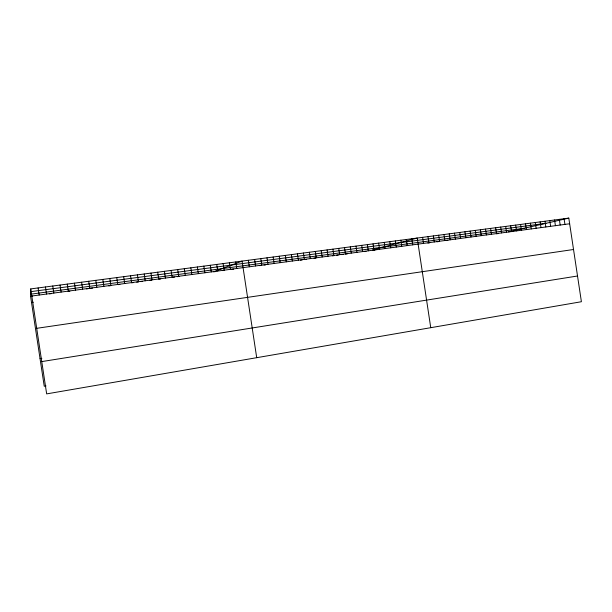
<?xml version="1.0" encoding="UTF-8"?>
<svg xmlns="http://www.w3.org/2000/svg" width="612" height="612" viewBox="0 0 612 612"><rect width="100%" height="100%" fill="white"/><g stroke="black" fill="none" stroke-linecap="round" stroke-linejoin="round"><path stroke-width="0.92" d="M46.038 385.95L44.24 386.256L30.6 296.422L30.715 288.91L568.8 218.109L581.4 301.724L46.657 393.891L30.715 288.91M214.758 271.384L242.077 261.102L256.703 357.683M372.547 249.925L417.216 238.06L430.749 327.688M508.58 231.841L568.8 218.109M41.754 361.593L577.521 275.997M40.048 358.617L41.846 358.334M36.697 328.323L573.528 249.497M31.526 302.504L33.331 302.252M30.631 294.196L524.323 228.253M31.793 296.017L569.657 223.77M30.6 296.422L32.405 296.177M49.488 293.882L51.27 293.645M68.116 291.381L69.867 291.144M86.476 288.91L88.204 288.68M90.806 288.328L92.534 288.099M108.844 285.903L110.55 285.674M118.192 284.649L119.891 284.419M131.672 282.836L133.347 282.614M136.69 282.163L138.358 281.933M140.859 281.604L142.52 281.375M149.978 280.373L151.631 280.151M159.028 279.156L160.673 278.934M172.622 277.328L174.519 277.075M177.35 276.693L179.232 276.44M213.588 271.827L215.424 271.575M222.737 270.596L224.558 270.351M231.818 269.372L233.623 269.135M259.549 265.646L261.316 265.409M263.963 265.057L265.723 264.82M300.408 260.154L302.114 259.924M304.677 259.58L306.375 259.35M314.01 258.325L315.693 258.103M332.446 255.847L334.114 255.625M336.6 255.288L338.252 255.066M341.557 254.623L343.21 254.401M345.681 254.072L347.318 253.85M364.438 251.547L366.053 251.333M373.305 250.354L374.911 250.14M427.864 243.025L429.701 242.773M437.006 241.794L438.835 241.549M446.079 240.577L447.885 240.332M496.416 233.807L498.137 233.577M30.677 291.656L545.942 223.326M260.804 258.639L261.791 265.126M254.6 259.457L255.579 265.96M248.357 260.276L249.344 266.794M235.788 261.928L236.783 268.484M229.469 262.762L230.464 269.334M223.112 263.596L224.114 270.183M216.725 264.438L217.727 271.04M210.306 265.279L211.308 271.904M203.85 266.128L204.859 272.768M197.362 266.985L198.372 273.64M190.837 267.842L191.854 274.52M184.281 268.706L185.298 275.4M177.694 269.571L178.704 276.28M171.062 270.443L172.087 277.175M164.399 271.323L165.424 278.07M157.705 272.202L158.73 278.965M150.973 273.09L151.998 279.868M144.203 273.977L145.228 280.778M137.394 274.872L138.427 281.696M130.547 275.775L131.588 282.614M123.67 276.685L124.71 283.54M116.754 277.588L117.795 284.465M109.8 278.506L110.841 285.399M102.808 279.424L103.856 286.339M95.77 280.35L96.826 287.28M88.702 281.283L89.757 288.229M81.595 282.216L82.651 289.185M74.45 283.157L75.505 290.142M67.259 284.106L68.322 291.113M60.03 285.054L61.101 292.077M52.762 286.011L53.833 293.056M45.456 286.974L46.527 294.035M38.105 287.938L39.183 295.022M564.08 218.729L564.93 224.405M559.33 219.356L560.187 225.04M554.564 219.983L555.428 225.683M549.775 220.611L550.639 226.325M544.971 221.246L545.827 226.968M540.136 221.881L541 227.618M535.286 222.523L536.15 228.268M530.405 223.166L531.277 228.926M525.509 223.808L526.381 229.584M520.59 224.451L521.462 230.242M515.648 225.109L516.52 230.908M510.676 225.759L511.556 231.573M505.688 226.417L506.568 232.246M500.677 227.075L501.557 232.912M495.644 227.74L496.523 233.593M490.587 228.406L491.467 234.274M485.5 229.072L486.387 234.954M480.397 229.745L481.284 235.635M475.264 230.418L476.159 236.324M470.115 231.099L471.011 237.02M464.936 231.78L465.831 237.716M459.734 232.461L460.629 238.412M454.502 233.149L455.404 239.116M449.254 233.838L450.157 239.82M443.975 234.534L444.878 240.531M438.674 235.23L439.584 241.243M433.35 235.934L434.26 241.954M427.995 236.637L428.905 242.673M422.617 237.349L423.527 243.4M411.784 238.772L412.702 244.854M406.33 239.491L407.248 245.588M400.845 240.21L401.763 246.322M395.337 240.937L396.262 247.057M389.798 241.663L390.724 247.806M384.237 242.398L385.162 248.548M378.644 243.132L379.578 249.298M373.029 243.874L373.963 250.056M367.384 244.616L368.317 250.813M361.707 245.358L362.648 251.578M356.008 246.108L356.949 252.343M350.278 246.865L351.219 253.108M344.518 247.623L345.466 253.881M338.734 248.38L339.683 254.661M332.92 249.145L333.869 255.441M327.076 249.918L328.032 256.221M321.201 250.69L322.157 257.017M315.302 251.463L316.259 257.805M309.366 252.251L310.33 258.601M303.407 253.031L304.371 259.404M297.409 253.819L298.373 260.207M291.388 254.615L292.352 261.018M285.337 255.411L286.301 261.829M279.248 256.214L280.22 262.647M273.136 257.017L274.107 263.466M266.985 257.82L267.964 264.292"/></g></svg>
